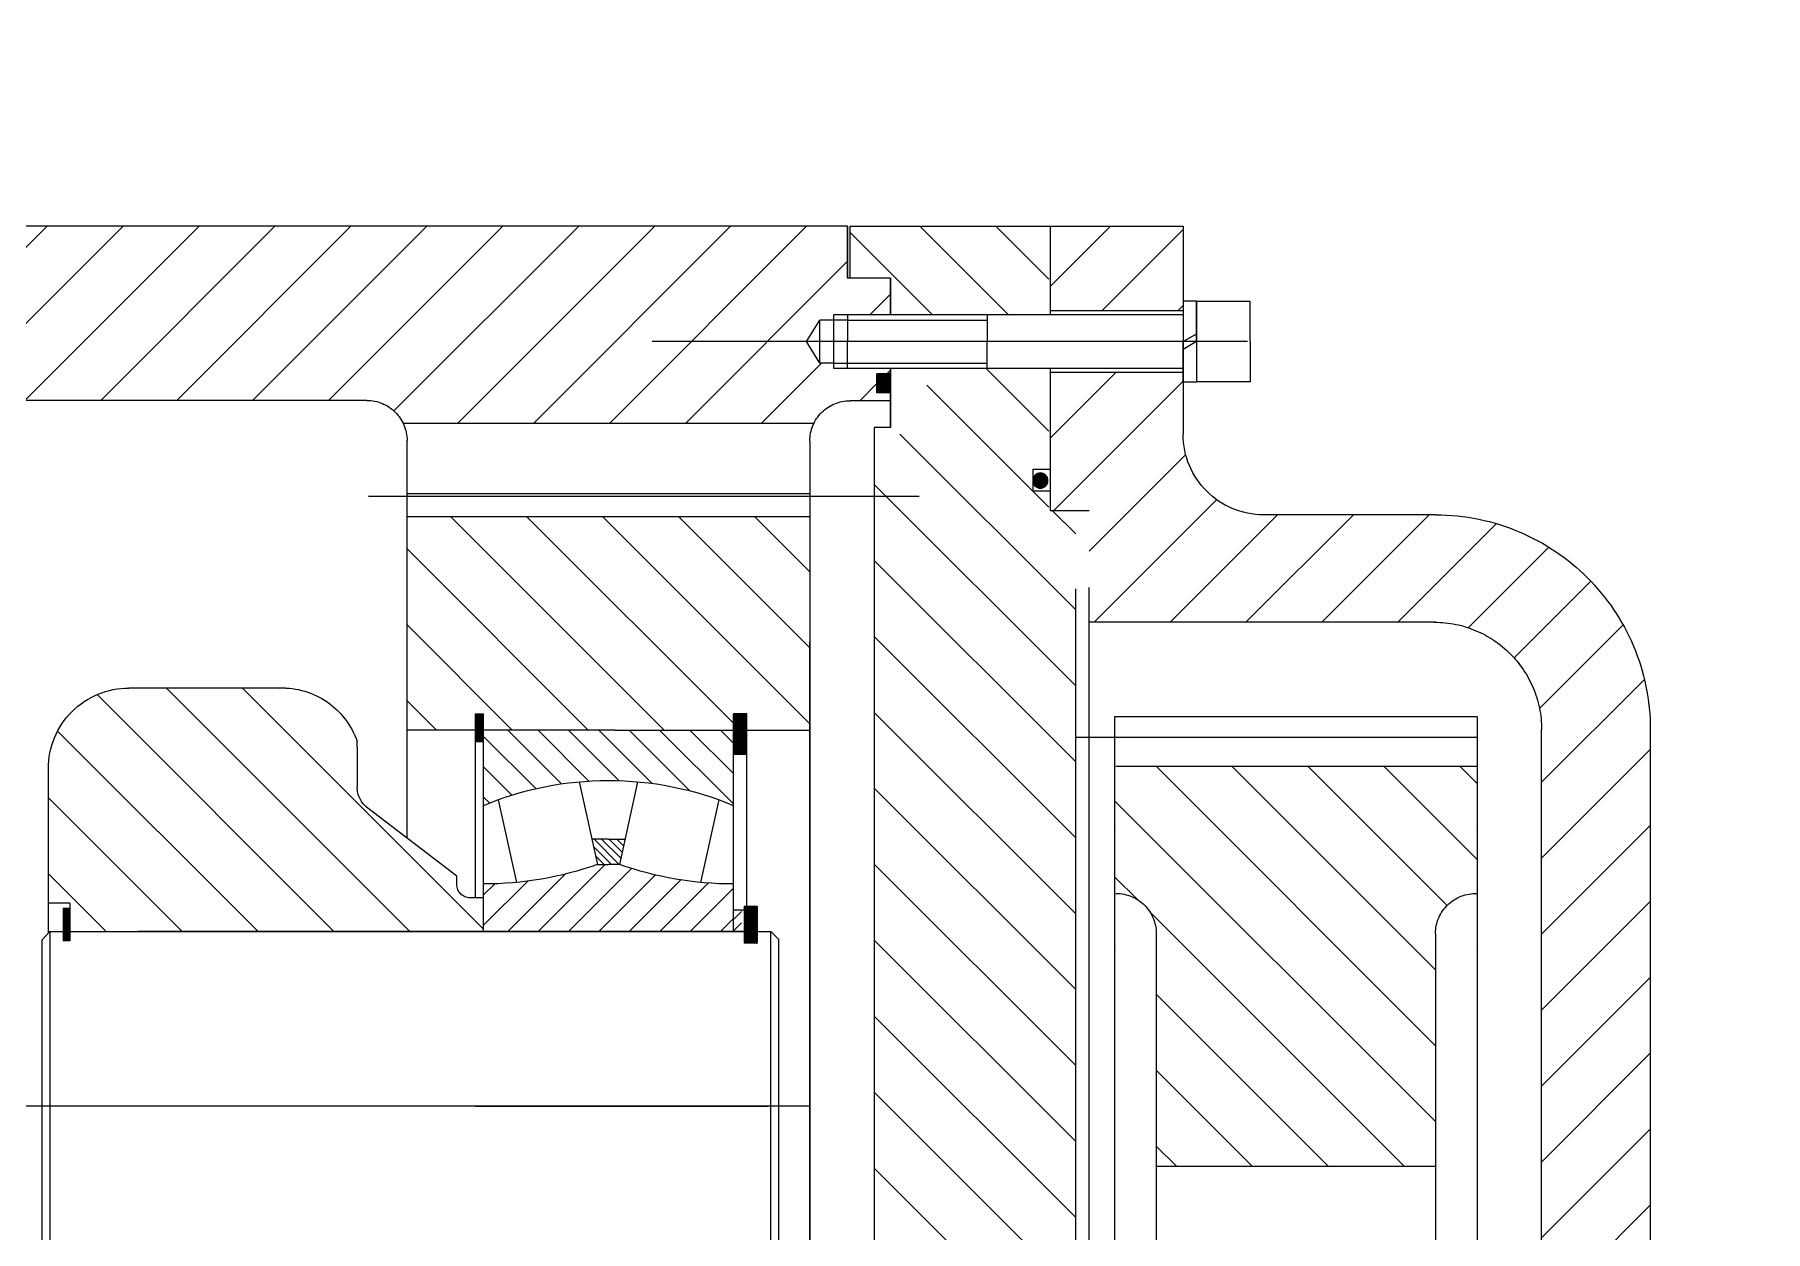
# Model space of a CAD drawing. Header units: millimetres. Extents: x 0 to 16800, y -463 to 11880.
# Drawn here: x 5577 to 6221, y 1782 to 2228 of the extents above; entities that cross this region are included whole.
import ezdxf

# ---------------------------------------------------------------- set-up
doc = ezdxf.new("R2010")
doc.units = ezdxf.units.MM
doc.header["$LTSCALE"] = 400
doc.linetypes.add('G', pattern=[2, 1.25, -0.25, 0.25, -0.25])
doc.linetypes.add('K', pattern=[2.5, 1.25, -0.25, 0.25, -0.25, 0.25, -0.25])
doc.layers.add('05', color=4, linetype='G')
doc.layers.add('07', color=6, linetype='K')
pattern_1 = [(135, (1145.510960577196, 55340.26645527886), (-14.14213562373095, -14.14213562373095), [])]
pattern_2 = [(44.99999999999999, (1145.510960577196, 55340.26645527886), (-14.14213562373095, 14.14213562373095), [])]
pattern_3 = [(44.99999999999999, (1145.510960577196, 55340.26645527886), (-0.07071067811865474, 0.07071067811865477), [])]
pattern_4 = [(224.9999999976978, (2899.810761431178, 63898.11169308257), (0.07071067811581348, -0.07071067812149602), [])]

# ---------------------------------------------------------------- blocks, each defined once
blk = doc.blocks.new('rer')
at = {"layer": '07', "linetype": 'K'}
h = blk.add_hatch(dxfattribs=at)
h.set_pattern_fill('_USER', color=6, scale=20, angle=44.99999999999999, style=0, pattern_type=0)
h.set_pattern_definition(pattern_2)
h.paths.add_polyline_path([(5464.289954094887, 59370.39058958238, -0.4142135623731035), (5484.289954094887, 59390.39058958238), (5507.427454094888, 59390.39058958238), (5507.427454094888, 59450.8359486354), (5488.808460395567, 59462.2155895781), (5486.789954094946, 59462.2155895781), (5486.789954094946, 59433.14058954822), (5486.789954094887, 59427.21558956603), (5485.189954094889, 59427.21558956603), (5485.189954094889, 59420.21558956603), (5478.789954094887, 59416.52054784322), (5472.389954094886, 59420.21558956604), (5472.38995409489, 59427.21558956604), (5470.789954094887, 59427.21558956603), (5470.789954094887, 59460.21558956603), (5470.789954094884, 59462.2155895781), (5448.789954094887, 59462.2155895781), (5436.181522711302, 59462.2155895781), (5413.79735329954, 59400.71558956604), (5413.79735329954, 59266.7155895781, -0.4142135623731047), (5403.79735329954, 59256.7155895781), (5398.79735329954, 59256.7155895781), (5398.79735329954, 59237.89911933594), (5464.289954094887, 59210.62756084433)])
h.paths.add_polyline_path([(5398.79735329954, 59237.89911933594), (5398.79735329954, 59207.2155895781), (5421.604793590568, 59207.2155895781), (5434.112192795221, 59207.2155895781), (5434.112192795221, 59223.19378317228)])
h.paths.add_polyline_path([(5875.306811475, 59390.2155895781), (5875.306811475, 59462.2155895781), (5756.789954094946, 59462.2155895781), (5756.789954094946, 59433.14058954822), (5756.789954094887, 59427.21558956603), (5755.189954094889, 59427.21558956603), (5755.189954094889, 59420.21558956603), (5748.789954094887, 59416.52054784322), (5742.389954094886, 59420.21558956604), (5742.389954094886, 59427.21558956603), (5740.789954094887, 59427.21558956603), (5740.789954094887, 59460.21558956603), (5740.789954094884, 59462.2155895781), (5736.281085311732, 59462.2155895781), (5720.152454094887, 59425.33967343569), (5720.152454094887, 59390.2155895781)])
h.paths.add_polyline_path([(6009.077454094886, 59390.2155895781), (6009.077454094886, 59462.2155895781), (5989.577454094944, 59462.2155895781), (5989.577454094944, 59433.64058954822), (5989.577454094886, 59426.54058956176), (5987.977454094887, 59426.54058956176), (5987.977454094887, 59419.54058956176), (5981.577454094886, 59415.84554783894), (5975.177454094888, 59419.54058956176), (5975.177454094888, 59426.54058956176), (5973.577454094886, 59426.54058956176), (5973.577454094886, 59449.54058956176), (5973.577454094868, 59462.2155895781), (5875.306811475, 59462.2155895781), (5875.306811475, 59390.2155895781)])
h.paths.add_polyline_path([(6610.594861460437, 59390.2155895781), (6645.784839621052, 59430.7155895781), (6475.289954094887, 59430.7155895781, -0.414213562373094), (6445.289954094887, 59460.7155895781), (6445.289954094887, 59462.2155895781), (6397.002454094947, 59462.2155895781), (6397.002454094947, 59433.64058954822), (6397.002454094889, 59426.54058956176), (6395.402454094887, 59426.54058956176), (6395.402454094887, 59419.54058956176), (6389.002454094889, 59415.84554783894), (6382.602454094887, 59419.54058956176), (6382.602454094887, 59426.54058956176), (6381.002454094889, 59426.54058956176), (6381.002454094889, 59449.54058956176), (6381.002454094871, 59462.2155895781), (6370.012106021737, 59462.2155895781), (6361.502454094889, 59452.03369120403), (6361.502454094889, 59390.2155895781)])
h.paths.add_polyline_path([(6727.789954094887, 59350.2155895781), (6727.789954094891, 59284.19931853493), (6767.789954094887, 59320.79115805231), (6767.789954094887, 59350.7155895781, 0.4142135623730999), (6687.789954094887, 59430.7155895781), (6645.784839621052, 59430.7155895781), (6610.59486146044, 59390.2155895781), (6687.789954094887, 59390.2155895781, -0.4142135623730916)])
h.paths.add_polyline_path([(6767.789954094887, 59286.7155895781), (6767.789954094887, 59320.79115805231), (6727.789954094891, 59284.19931853493), (6727.789954094891, 59221.7155895781), (6769.26495409489, 59221.7155895781), (6769.264954094886, 59207.2155895781), (6784.279257138141, 59207.2155895781), (6820.789954094847, 59231.41984056442), (6820.789954094847, 59256.7155895781), (6817.189954094652, 59256.7155895781), (6797.789954094887, 59256.7155895781, -0.4142135623730951)])
h.paths.add_polyline_path([(6784.279257138141, 59207.2155895781), (6820.789954094847, 59207.2155895781), (6820.789954094847, 59231.41984056442)])
h.paths.add_polyline_path([(5503.027606455033, 59440.09839509898), (5518.19860557086, 59440.09839509898), (5518.19860557086, 59459.79070279129), (5503.027606455033, 59459.79070279129)], flags=9)
h.paths.add_polyline_path([(5433.247918379695, 59318.98320440248), (5448.418917495523, 59318.98320440248), (5448.418917495523, 59338.67551209479), (5433.247918379695, 59338.67551209479)], flags=24)
h.paths.add_polyline_path([(6398.475323057502, 59453.8715724841), (6413.646322173327, 59453.8715724841), (6413.646322173327, 59473.5638801764), (6398.475323057502, 59473.5638801764)], flags=9)
h.paths.add_polyline_path([(6352.678219979911, 59440.86338371447), (6367.849219095739, 59440.86338371447), (6367.849219095739, 59460.55569140677), (6352.678219979911, 59460.55569140677)], flags=9)
h.paths.add_polyline_path([(6771.492669458587, 59194.34440260369), (6786.663668574414, 59194.34440260369), (6786.663668574414, 59214.036710296), (6771.492669458587, 59214.036710296)], flags=9)
h = blk.add_hatch(dxfattribs=at)
h.set_pattern_fill('_USER', color=6, scale=20, angle=135, style=0, pattern_type=0)
h.set_pattern_definition(pattern_1)
h.paths.add_polyline_path([(5845.527968196971, 59350.7155895781), (5758.789954094887, 59350.7155895781, -0.4142135623728647), (5743.789954094887, 59365.7155895781), (5700.289954094887, 59365.7155895781), (5700.289954094887, 59231.7155895781), (5743.789954094884, 59231.7155895781, -0.4142135623733092), (5758.789954094884, 59246.7155895781), (5845.527968196971, 59246.7155895781)])
h.paths.add_polyline_path([(6104.289954094887, 59425.7155895781), (6047.177454094892, 59425.7155895781), (6047.177454094892, 59386.2155895781), (6030.289954094887, 59386.2155895781), (6030.289954094887, 59380.7155895781, -0.4142135623730673), (6000.289954094887, 59350.7155895781), (5925.527968196971, 59350.7155895781), (5925.527968196971, 59246.7155895781), (6000.289954094887, 59246.7155895781, -0.4142135623730898), (6030.289954094887, 59216.7155895781), (6030.289954094887, 59211.2155895781), (6047.177454094888, 59211.2155895781), (6047.177454094888, 59207.7275895781), (6047.177454094892, 59171.7155895781), (6090.289954094887, 59171.7155895781), (6090.289954094887, 59266.7155895781), (6104.289954094887, 59266.7155895781)])
h.paths.add_polyline_path([(6445.051939992803, 59350.7155895781), (6370.289954094887, 59350.7155895781, -0.414213562373094), (6340.289954094887, 59380.7155895781), (6340.289954094887, 59386.2155895781), (6323.40245409489, 59386.2155895781), (6323.40245409489, 59422.72758957809), (6323.40245409489, 59425.7155895781), (6266.289954094887, 59425.7155895781), (6266.289954094887, 59266.7155895781), (6280.289954094887, 59266.7155895781), (6280.289954094887, 59171.7155895781), (6323.40245409489, 59171.7155895781), (6323.40245409489, 59211.2155895781), (6340.289954094887, 59211.2155895781), (6340.289954094887, 59216.7155895781, -0.4142135623730941), (6370.289954094887, 59246.7155895781), (6445.051939992803, 59246.7155895781)])
h.paths.add_polyline_path([(6674.058697778952, 59366.2155895781), (6626.781618445451, 59366.2155895781, -0.4240125356311736), (6611.789954094887, 59350.7155895781), (6525.051939992803, 59350.7155895781), (6525.051939992803, 59246.7155895781), (6611.789954094891, 59246.7155895781, -0.424012535631208), (6626.781618445455, 59231.2155895781), (6669.87132561852, 59231.2155895781), (6674.058697778952, 59235.04618083045)])
h.paths.add_polyline_path([(6557.148596437148, 59278.78977079178), (6557.148596437148, 59318.64140836442), (6593.148596437148, 59318.64140836442), (6593.148596437148, 59278.78977079178)], flags=24)
h.paths.add_polyline_path([(6549.61428876942, 59319.09792482063), (6564.785287885248, 59319.09792482063), (6564.785287885248, 59338.79023251294), (6549.61428876942, 59338.79023251294)], flags=24)
h = blk.add_hatch(dxfattribs=at)
h.set_pattern_fill('_USER', color=6, scale=20, angle=44.99999999999999, style=0, pattern_type=0)
h.set_pattern_definition(pattern_2)
h.paths.add_polyline_path([(6843.789954094851, 59207.2155895781), (6875.289954094887, 59207.2155895781), (6875.289954094887, 59256.7155895781), (6843.789954094851, 59256.7155895781)])
h = blk.add_hatch(dxfattribs=at)
h.set_pattern_fill('_USER', color=6, scale=20, angle=135, style=0, pattern_type=0)
h.set_pattern_definition(pattern_1)
h.paths.add_polyline_path([(6822.289954094713, 59206.7155895781), (6784.782139716111, 59206.7155895781), (6784.782139716111, 59200.7155895781), (6780.782139716119, 59200.7155895781, -0.04371584273154108), (6780.286286210283, 59200.7155895781), (6776.782139716111, 59200.7155895781), (6776.782139716111, 59206.7155895781), (6769.26495409489, 59206.7155895781), (6769.26495409489, 59216.7155895781), (6361.502454094889, 59216.7155895781), (6361.502454094889, 59174.7035895781), (6346.502454094889, 59174.7035895781), (6346.502454094889, 59141.7155895781), (6780.391180571087, 59141.7155895781), (6822.289954094713, 59164.6005313277)])
h.paths.add_polyline_path([(6875.289954094887, 59193.54891837413), (6842.289954094982, 59175.52445096798), (6842.289954094982, 59147.7155895781), (6855.914954094887, 59147.7155895781), (6855.914954094887, 59132.7155895781), (6875.289954094887, 59132.7155895781)])
h.paths.add_polyline_path([(6875.289954094887, 59193.54891837413), (6875.289954094887, 59206.7155895781), (6842.289954094978, 59206.7155895781), (6842.289954094982, 59175.52445096798)])
h.paths.add_polyline_path([(6024.077454094886, 59174.7035895781), (6009.077454094886, 59174.7035895781), (6009.077454094882, 59216.7155895781), (5720.152454094887, 59216.7155895781), (5720.152454094887, 59157.04058957381), (5700.398354503484, 59157.04058957381), (5700.398354503484, 59141.7155895781), (6024.077454094886, 59141.7155895781)])
h.paths.add_polyline_path([(6557.374866361328, 59117.19018220775), (6557.374866361328, 59163.82901978038), (6593.374866361328, 59163.82901978038), (6593.374866361328, 59117.19018220775)], flags=9)
h.paths.add_polyline_path([(6406.01189209425, 59130.8411895781), (6406.01189209425, 59161.5059895781), (6442.01189209425, 59161.5059895781), (6442.01189209425, 59130.8411895781)], flags=9)
h.paths.add_polyline_path([(6622.881082355771, 59185.62002751227), (6638.052081471598, 59185.62002751227), (6638.052081471598, 59205.31233520458), (6622.881082355771, 59205.31233520458)], flags=24)
h.paths.add_polyline_path([(6771.492669458587, 59194.34440260369), (6786.663668574414, 59194.34440260369), (6786.663668574414, 59214.036710296), (6771.492669458587, 59214.036710296)], flags=24)
h = blk.add_hatch(dxfattribs=at)
h.set_pattern_fill('_USER', color=6, scale=0.1, angle=44.99999999999999, style=0, pattern_type=0)
h.set_pattern_definition(pattern_3)
h.paths.add_polyline_path([(6777.693131286707, 59203.54583292764, 0.3888471913201447), (6780.286286210283, 59200.7155895781), (6780.782139716115, 59200.7155895781, 0.3888471913202292), (6783.375294639691, 59203.54583292764, 1)])
h = blk.add_hatch(dxfattribs=at)
h.set_pattern_fill('_USER', color=6, scale=20, angle=44.99999999999999, style=0, pattern_type=0)
h.set_pattern_definition(pattern_2)
h.paths.add_polyline_path([(5568.714954094887, 59104.36306199442), (5515.129695836085, 59132.7155895781), (5514.664954094887, 59132.7155895781), (5514.664954094887, 59131.7155895781), (5495.289954094887, 59131.7155895781), (5495.289954094887, 58909.16541161924), (5560.164954094887, 58892.29522676372), (5560.164954094887, 58952.7155895781, -0.289261294317525), (5568.714954094887, 58966.25802288973)])
h.paths.add_polyline_path([(5560.289954094887, 59147.7155895781), (5538.289954094887, 59147.7155895781), (5538.289954094887, 59120.46125167874), (5568.714954094887, 59104.36306199442), (5568.714954094887, 59119.23340225556, -0.2867567683141176), (5560.289954094887, 59132.7155895781)])
h.paths.add_polyline_path([(5538.289954094887, 59147.7155895781), (5526.046753894147, 59147.7155895781), (5526.046753894147, 59143.7155895781), (5519.046753894147, 59143.7155895781), (5519.046753894147, 59147.7155895781), (5514.664954094887, 59147.7155895781), (5514.664954094887, 59132.96148935473), (5538.289954094887, 59120.46125167874)])
h.paths.add_polyline_path([(5560.164954094887, 58892.29522676372), (5495.289954094887, 58909.16541161924), (5495.289954094887, 58781.7155895781), (5482.009954094889, 58781.7155895781), (5482.009954094889, 58731.7155895781), (5505.914954094887, 58731.7155895781), (5505.914954094887, 58712.7155895781), (5560.164954094887, 58712.7155895781)])
h.paths.add_polyline_path([(5456.009954094889, 58781.7155895781), (5423.939954094889, 58781.7155895781), (5423.939954094889, 58731.7155895781), (5456.009954094889, 58731.7155895781)])
h.paths.add_polyline_path([(6875.289954094887, 59115.56782087308), (6801.864954094888, 59086.60613669922), (6801.864954094888, 59004.35207804047), (6875.289954094887, 58996.33694902502)])
h.paths.add_polyline_path([(6832.289954094887, 59116.44724581734), (6824.289954094738, 59121.46482655389), (6824.289954094738, 59126.62937815629), (6822.289954094713, 59126.62937815629), (6822.289954094713, 59147.7155895781), (6820.289954094887, 59147.7155895781), (6820.289954094887, 59142.7155895781), (6813.289954094887, 59142.7155895781), (6813.289954094887, 59147.7155895781), (6810.289954094887, 59147.7155895781), (6810.289954094887, 59132.7155895781, -0.2867567683141442), (6801.864954094888, 59119.23340225556), (6801.864954094888, 59086.60613669922), (6832.289954094887, 59098.60694352237)])
h.paths.add_polyline_path([(6875.289954094887, 59131.7155895781), (6855.914954094887, 59131.7155895781), (6855.914954094887, 59147.7155895781), (6842.289954094978, 59147.7155895781), (6842.289954094982, 59126.62937815629), (6840.289954094953, 59126.62937815629), (6840.289954094953, 59121.46482655389), (6832.289954094887, 59116.44724581733), (6832.289954094887, 59098.60694352236), (6875.289954094887, 59115.56782087308)])
h.paths.add_polyline_path([(6875.289954094887, 58996.33694902502), (6801.864954094888, 59004.35207804047), (6801.864954094888, 58966.25802288973, -0.2892612943175812), (6810.414954094887, 58952.7155895781), (6810.414954094887, 58865.67827726896), (6875.289954094887, 58858.92363193551)])
h.paths.add_polyline_path([(6875.289954094887, 58858.92363193551), (6810.414954094887, 58865.67827726896), (6810.414954094887, 58739.13337582289), (6864.739954094888, 58727.73630569383), (6864.739954094888, 58731.7155895781), (6888.569954094886, 58731.7155895781), (6888.569954094886, 58781.7155895781), (6883.319954094573, 58781.7155895781), (6875.289954094887, 58781.7155895781)])
h.paths.add_polyline_path([(6864.739954094888, 58727.73630569382), (6810.414954094887, 58739.13337582289), (6810.414954094887, 58712.7155895781), (6864.739954094888, 58712.7155895781)])
h.paths.add_polyline_path([(6946.63995409489, 58781.7155895781), (6914.56995409489, 58781.7155895781), (6914.569954094886, 58731.7155895781), (6946.63995409489, 58731.7155895781)])
h.paths.add_polyline_path([(6834.836136846438, 59035.54620865249), (6850.007135962265, 59035.54620865249), (6850.007135962265, 59055.23851634481), (6834.836136846438, 59055.23851634481)], flags=24)
h = blk.add_hatch(dxfattribs=at)
h.set_pattern_fill('_USER', color=6, scale=0.1, angle=44.99999999999999, style=0, pattern_type=0)
h.set_pattern_definition(pattern_3)
h.paths.add_polyline_path([(6820.289954094887, 59147.7155895781), (6813.289954094887, 59147.7155895781), (6813.289954094887, 59142.7155895781), (6820.289954094887, 59142.7155895781)])
h = blk.add_hatch(dxfattribs=at)
h.set_pattern_fill('_USER', color=6, scale=20, angle=135, style=0, pattern_type=0)
h.set_pattern_definition(pattern_1)
h.paths.add_polyline_path([(6407.619954117252, 59045.2155895781), (6407.619954117252, 59089.21558957316), (6401.525099168617, 59089.21558957316), (6401.525099168621, 59092.21558957316), (6407.619954117252, 59092.21558957316), (6407.619954117255, 59117.7155895781), (6326.371303903239, 59117.7155895781), (6326.371303903239, 58967.7155895781), (6407.619954118714, 58967.7155895781), (6407.619954118234, 58993.21558958839), (6401.525099166754, 58993.21558958862), (6401.525099166864, 58996.21558958293), (6407.619954118176, 58996.21558958293)])
h.paths.add_polyline_path([(6687.619954072436, 59041.54345220356), (6687.619954071584, 58996.21558957783), (6693.71480901939, 58996.21558957759), (6693.714809019273, 58993.21558957759), (6687.619954071526, 58993.21558957783), (6687.619954071042, 58967.7155895781), (6767.061207199762, 58967.7155895781), (6767.061207199762, 59072.87818129379)])
h.paths.add_polyline_path([(6693.714809021139, 59089.21558957316), (6687.619954072505, 59089.21558957316), (6687.619954072505, 59045.2155895781), (6687.619954072436, 59041.54345220356), (6767.061207199762, 59072.87818129379), (6767.061207199762, 59117.7155895781), (6736.450908597943, 59117.7155895781), (6689.764369617444, 59092.21558957316), (6693.714809021139, 59092.21558957316)])
h.paths.add_polyline_path([(6687.619954072505, 59117.7155895781), (6687.619954072505, 59092.21558957316), (6689.764369617444, 59092.21558957316), (6736.450908597946, 59117.7155895781)], flags=17)
h.paths.add_polyline_path([(6350.635794861251, 59055.69010753086), (6350.635794861251, 59124.7035895781), (6386.640519270701, 59124.7035895781), (6386.640519270701, 59055.69010753086)], flags=9)
h.paths.add_polyline_path([(6737.541909239246, 59001.50577864086), (6752.712908355074, 59001.50577864086), (6752.712908355074, 59021.19808633317), (6737.541909239246, 59021.19808633317)], flags=24)
h.paths.add_polyline_path([(6680.518516682952, 59081.94347957957), (6695.68951579878, 59081.94347957957), (6695.68951579878, 59101.63578727187), (6680.518516682952, 59101.63578727187)], flags=9)
h = blk.add_hatch(dxfattribs=at)
h.set_pattern_fill('_USER', color=6, scale=0.1, angle=135, style=0, pattern_type=0)
h.set_pattern_definition([(44.99999999999999, (11949.72894761256, 55341.26645527886), (0.07071067811865475, -0.07071067811865477), [])])
h.paths.add_polyline_path([(6621.950317551926, 59098.21558957316), (6621.950317551926, 59093.21558957316), (6612.619954094882, 59093.21558957316), (6612.619954094882, 59098.21558957316)])
h.paths.add_polyline_path([(6612.619954094878, 59093.21558957316), (6608.208047104285, 59093.21558957316), (6608.208047104285, 59098.21558957316), (6612.619954094878, 59098.21558957316)])
h = blk.add_hatch(dxfattribs=at)
h.set_pattern_fill('_USER', color=6, scale=0.1, angle=44.99999999999999, style=0, pattern_type=0)
h.set_pattern_definition([(44.99999999999999, (1145.510960577196, 55337.26645527886), (-0.07071067811865474, 0.07071067811865477), [])])
h.paths.add_polyline_path([(6687.619954072508, 59094.21558957316), (6678.57976958063, 59094.21558957316), (6678.579769580645, 59089.21558957316), (6687.619954072505, 59089.21558957316)])
h.paths.add_polyline_path([(6693.714809021158, 59094.21558957316), (6687.619954072505, 59094.21558957316), (6687.619954072505, 59089.21558957316), (6689.764369617444, 59089.21558957316), (6693.714809021165, 59091.37330370263)], flags=16)
h.paths.add_polyline_path([(6680.518516682952, 59078.94347957957), (6695.68951579878, 59078.94347957957), (6695.68951579878, 59098.63578727187), (6680.518516682952, 59098.63578727187)], flags=9)
h = blk.add_hatch(dxfattribs=at)
h.set_pattern_fill('_USER', color=6, scale=0.1, angle=44.99999999999999, style=0, pattern_type=0)
h.set_pattern_definition([(135.0000000001876, (11949.72894762488, 55337.26645529654), (0.07071067811842324, 0.07071067811888626), [])])
h.paths.add_polyline_path([(6687.619954072523, 59094.21558957362), (6693.714809021154, 59094.21558957364), (6693.714809021172, 59089.21558957364), (6687.619954072537, 59089.21558957362)])
h.paths.add_polyline_path([(6678.57976958063, 59094.21558957359), (6687.619954072523, 59094.21558957362), (6687.619954072537, 59089.21558957362), (6678.579769580645, 59089.21558957359)])
at = {"layer": '07', "linetype": 'K', "ltscale": 0.8}
h = blk.add_hatch(dxfattribs=at)
h.set_pattern_fill('U', color=6, scale=8, angle=134.9999999882484, style=0, pattern_type=0)
h.set_pattern_definition([(134.9999999882484, (6547.619954094878, 59089.21558957316), (-5.656854250652621, -5.656854248332139), [])])
edge = h.paths.add_edge_path()
edge.add_arc((6547.619954094878, 59042.71558957813), 121.2499999811928, 157.4490302580633, 180.0000000000001, ccw=False)
edge.add_line((6435.64088240779, 59089.21558957316), (6407.619954117252, 59089.21558957316))
edge.add_line((6407.619954117252, 59089.21558957316), (6407.619954117252, 59042.71558957813))
edge.add_line((6407.619954117252, 59042.71558957813), (6407.619954118129, 58996.21558958293))
edge.add_line((6407.619954118129, 58996.21558958293), (6435.64088240779, 58996.21558958311))
edge.add_arc((6547.619954094878, 59042.71558957813), 121.2499999811928, 180, 202.5509697419367, ccw=False)
edge = h.paths.add_edge_path()
edge.add_line((6659.599025781967, 58996.21558958311), (6687.619954071628, 58996.21558958293))
edge.add_line((6687.619954071628, 58996.21558958293), (6687.619954072505, 59042.71558957813))
edge.add_line((6687.619954072505, 59042.71558957813), (6687.619954072505, 59089.21558957316))
edge.add_line((6687.619954072505, 59089.21558957316), (6659.599025781967, 59089.21558957316))
edge.add_arc((6547.619954094878, 59042.71558957813), 121.249999981193, 359.99999999999994, 382.5509697419367, ccw=False)
edge.add_arc((6547.619954094878, 59042.71558957813), 121.2499999811929, 337.44903025806326, 360, ccw=False)
h = blk.add_hatch(dxfattribs=at)
h.set_pattern_fill('U', color=6, scale=8, angle=224.9999999647452, style=0, pattern_type=0)
h.set_pattern_definition([(224.9999999647452, (6547.619954094878, 59089.21558957316), (5.656854246011647, -5.656854252973114), [])])
edge = h.paths.add_edge_path()
edge.add_line((6464.932454095249, 58996.21558958311), (6482.619954109008, 58996.21558958303))
edge.add_line((6482.619954109008, 58996.21558958303), (6482.610654109265, 59089.21558957316))
edge.add_line((6482.610654109265, 59089.21558957316), (6464.932454095249, 59089.21558957316))
edge.add_arc((6337.619954115891, 59089.21558957316), 127.3124999793561, 340.5215562889446, 360, ccw=False)
edge.add_line((6457.645979303305, 59046.76295798565), (6457.645979303305, 59042.71558957813))
edge.add_line((6457.645979303305, 59042.71558957813), (6457.645979303305, 59038.66822117061))
edge.add_arc((6337.619954115891, 58996.21558958311), 127.3124999793562, 360, 379.47844371105543, ccw=False)
edge = h.paths.add_edge_path()
edge.add_line((6612.619954080748, 58996.21558958303), (6630.307454094507, 58996.21558958311))
edge.add_arc((6757.619954073865, 58996.21558958311), 127.3124999793563, 160.5215562889447, 180, ccw=False)
edge.add_line((6637.593928886452, 59038.66822117062), (6637.593928886452, 59042.71558957814))
edge.add_line((6637.593928886452, 59042.71558957813), (6637.593928886452, 59046.76295798565))
edge.add_arc((6757.619954073865, 59089.21558957316), 127.3124999793559, 180, 199.4784437110554, ccw=False)
edge.add_line((6630.307454094507, 59089.21558957316), (6612.629254080492, 59089.21558957316))
edge.add_line((6612.629254080492, 59089.21558957316), (6612.619954080748, 58996.21558958302))
at = {"layer": '07', "linetype": 'K'}
h = blk.add_hatch(dxfattribs=at)
h.set_pattern_fill('_USER', color=6, scale=3, angle=135, style=0, pattern_type=0)
h.set_pattern_definition([(44.99999999999999, (11949.72894761256, 55340.26645527886), (2.121320343559642, -2.121320343559643), [])])
h.paths.add_polyline_path([(6620.577727985286, 59092.21558957316), (6620.577727985286, 59089.21558957316), (6612.619954094882, 59089.21558957316), (6612.619954094882, 59092.21558957316)])
h = blk.add_hatch(dxfattribs=at)
h.set_pattern_fill('_USER', color=6, scale=3, angle=44.99999999999999, style=0, pattern_type=0)
h.set_pattern_definition([(44.99999999999999, (1145.510960577196, 55340.26645527886), (-2.121320343559642, 2.121320343559643), [])])
h.paths.add_polyline_path([(6678.579769580645, 59092.21558957359), (6687.619954072537, 59092.21558957362), (6687.619954072548, 59089.21558957362), (6678.579769580656, 59089.21558957359)])
at = {"layer": '07', "linetype": 'K', "ltscale": 0.8}
h = blk.add_hatch(dxfattribs=at)
h.set_pattern_fill('U', color=6, scale=2, angle=134.9999999882484, style=0, pattern_type=0)
h.set_pattern_definition([(134.9999999882484, (6547.619954094878, 59089.21558957316), (-1.414213562663155, -1.414213562083035), [])])
h.paths.add_polyline_path([(6448.270979303094, 59036.59232831344), (6457.645979303305, 59038.66822117062), (6457.645979303305, 59042.71558957813), (6457.645979303305, 59046.76295798565), (6448.270979303094, 59048.83885084283), (6448.270979303094, 59042.71558957813)])
h.paths.add_polyline_path([(6646.968928886663, 59042.71558957813), (6646.968928886663, 59048.83885084283), (6637.593928886452, 59046.76295798565), (6637.593928886452, 59042.71558957813), (6637.593928886452, 59038.66822117062), (6646.968928886663, 59036.59232831344)])
at = {"layer": '07', "linetype": 'K'}
h = blk.add_hatch(dxfattribs=at)
h.set_pattern_fill('_USER', color=6, scale=20, angle=135, style=0, pattern_type=0)
h.set_pattern_definition(pattern_1)
h.paths.add_polyline_path([(5757.959954094889, 58994.76855946898), (5750.344596611312, 58996.21558958037), (5745.459954094889, 58996.21558958018), (5745.459954094889, 58991.21558958321, -0.4142135623737038), (5740.459954094878, 58986.21558958321), (5739.567708919059, 58986.21558958321), (5738.380374561571, 58986.21558958321), (5737.342117155678, 58986.21558958321), (5712.073488202544, 58953.07784381381, -0.2339646167216591), (5704.121580376062, 58949.14143696631), (5689.171313178065, 58949.14143696631), (5687.289954094887, 58949.14143696631, 0.3325702657033952), (5667.289954094887, 58920.14143696633), (5667.289954094887, 58864.14143696133, 0.1229571111519512), (5670.811108747572, 58850.03928290343), (5750.146283153599, 58842.14143696133), (5757.959954094871, 58842.14143696133)])
h.paths.add_polyline_path([(5670.811108747572, 58850.03928290343, 0.2771414954476824), (5697.289954094887, 58834.14143696133), (5747.355038925036, 58834.14143696133), (5747.355038925036, 58842.41930635621)])
h.paths.add_polyline_path([(6007.239954094888, 58914.7155895781), (5984.509763465774, 58914.7155895781, -0.2337904162051324), (5968.613963285456, 58922.57789883284), (5945.540337605826, 58949.14143696631, -0.2339646167216165), (5929.636521952862, 58957.0142506613), (5925.05901630311, 58963.01727594457), (5887.959954094889, 58970.06664430784), (5887.959954094889, 58857.97827339209), (5887.959954094889, 58842.14143696133), (5898.803305184852, 58842.14143696133), (5898.803305184852, 58834.14143696133), (5907.029954094885, 58834.14143696133, -0.414213562373105), (5947.029954094885, 58794.14143696133), (5947.029954094889, 58677.7155895781), (6002.413550840278, 58677.7155895781), (6007.239954094888, 58682.5419928327)])
h.paths.add_polyline_path([(6482.619954094882, 58996.21558958303), (6470.119954094878, 58996.21558958301), (6470.119954094878, 58991.21558958321, -0.4142135623730112), (6465.119954094878, 58986.21558958321), (6463.21037456157, 58986.21558958321), (6440.943386236913, 58957.01425066129, -0.233964616721616), (6425.039570583949, 58949.14143696631), (6401.831972079292, 58922.597548369, -0.2341162140597938), (6385.921187144077, 58914.7155895781), (6363.339954094887, 58914.7155895781), (6363.33995409489, 58682.88918632349), (6368.51355084028, 58677.7155895781), (6423.549954094889, 58677.7155895781), (6423.549954094886, 58794.14143696133, -0.4142135623730998), (6463.549954094886, 58834.14143696133), (6471.776603004915, 58834.14143696133), (6471.776603004915, 58842.14143696133), (6482.619954094882, 58842.14143696133)])
h.paths.add_polyline_path([(6703.289954094887, 58922.39830595744, 0.3113914953812779), (6683.289954094887, 58949.14143696133), (6681.40859501171, 58949.14143696133), (6666.458327813712, 58949.14143696133, -0.2339646167216349), (6658.50641998723, 58953.07784380883), (6633.237791030306, 58986.21558958321), (6632.199533628196, 58986.21558958321), (6631.012199270708, 58986.21558958321), (6630.119954094889, 58986.21558958321, -0.4142135623737038), (6625.119954094878, 58991.21558958321), (6625.119954094882, 58996.21558958301), (6612.619954094886, 58996.21558958303), (6612.619954094893, 58886.27226684474), (6703.289954094887, 58876.83190164423)])
h.paths.add_polyline_path([(6703.289954094887, 58876.83190164423), (6612.619954094893, 58886.27226684474), (6612.619954094893, 58842.14143696133), (6623.224869264732, 58842.14143696133), (6623.224869264735, 58834.14143696133), (6673.289954094887, 58834.14143696133, 0.4142135623730906), (6703.289954094887, 58864.14143696133)])
h.paths.add_polyline_path([(5747.73536578434, 58832.58172020513), (5762.906364900167, 58832.58172020513), (5762.906364900167, 58852.27402789744), (5747.73536578434, 58852.27402789744)], flags=9)
h.paths.add_polyline_path([(6394.570575728349, 58815.79387888382), (6409.741574844176, 58815.79387888382), (6409.741574844176, 58835.48618657613), (6394.570575728349, 58835.48618657613)], flags=24)
at = {"layer": '07', "linetype": 'K', "ltscale": 0.8}
h = blk.add_hatch(dxfattribs=at)
h.set_pattern_fill('_USER', color=6, scale=0.1, angle=44.99999999999999, style=0, pattern_type=0)
h.set_pattern_definition(pattern_4)
h.paths.add_polyline_path([(6683.420163313172, 58996.21558957765), (6683.420163313049, 58993.21558957765), (6693.71480901927, 58993.21558957724), (6693.714809019393, 58996.21558957724)])
h = blk.add_hatch(dxfattribs=at)
h.set_pattern_fill('_USER', color=6, scale=0.1, angle=44.99999999999999, style=0, pattern_type=0)
h.set_pattern_definition(pattern_4)
h.paths.add_polyline_path([(6683.420163313172, 58996.21558957765), (6683.420163313049, 58993.21558957765), (6693.71480901927, 58993.21558957724), (6693.714809019393, 58996.21558957724)])
h = blk.add_hatch(dxfattribs=at)
h.set_pattern_fill('_USER', color=6, scale=0.1, angle=44.99999999999999, style=0, pattern_type=0)
h.set_pattern_definition([(135, (2899.691543275903, 53937.74533360846), (0.07071067811865477, 0.07071067811865474), [])])
h.paths.add_polyline_path([(6621.224869264728, 58842.14143696133), (6621.224869264732, 58839.64143696133), (6609.088512187258, 58839.64143696133), (6609.088512187262, 58842.14143696133)])
at = {"layer": '07', "color": 6, "linetype": 'K', "ltscale": 0.8}
for p, q in [((6688.189954094889, 59430.7155895781), (6475.289954094887, 59430.7155895781)), ((6361.502454094889, 59390.2155895781), (6687.789954094887, 59390.2155895781)), ((6692.60369777895, 59366.2155895781), (6344.309191981354, 59366.2155895781)), ((6605.289954094887, 59365.7155895781), (6605.289954094887, 59365.7155895781)), ((6626.789954094887, 59365.7155895781), (6626.789954094887, 59365.7155895781)), ((6650.082669574784, 59365.7155895781), (6650.082669574784, 59365.7155895781)), ((6674.058697778952, 59366.2155895781), (6674.058697778952, 59231.7155895781)), ((6684.822954094887, 59366.2155895781), (6684.822954094887, 59216.7155895781)), ((6692.60369777895, 59366.2155895781), (6692.60369777895, 59231.2155895781)), ((6611.789954094887, 59350.7155895781), (6370.289954094887, 59350.7155895781)), ((6525.051939992803, 59350.7155895781), (6525.051939992803, 59246.7155895781)), ((6727.789954094887, 59350.7155895781), (6727.789954094891, 59221.7155895781)), ((6767.789954094887, 59350.7155895781), (6767.789954094887, 59286.7155895781)), ((6832.28995409484, 59280.70763587749), (6832.289954094906, 59104.66597254279)), ((6875.289954094887, 59256.7155895781), (6797.789954094887, 59256.7155895781)), ((6875.289954094887, 59132.7155895781), (6875.289954094887, 59256.7155895781)), ((6832.289954094887, 59251.64492057668), (6832.289954094887, 59131.7155895781)), ((6611.789954094891, 59246.7155895781), (6370.289954094887, 59246.7155895781)), ((6692.60369777895, 59231.2155895781), (6344.309191981354, 59231.2155895781)), ((6605.289954094891, 59231.71558957811), (6605.289954094891, 59231.7155895781)), ((6626.789954094891, 59231.71558957811), (6626.789954094891, 59231.7155895781)), ((6650.082669574784, 59231.7155895781), (6650.082669574784, 59231.7155895781)), ((6340.289954094887, 59216.7155895781), (6747.789954094887, 59216.7155895781)), ((6340.289954094887, 59216.7155895781), (6769.26495409489, 59216.7155895781)), ((6340.709555179388, 59221.7155895781), (6769.26495409489, 59221.7155895781)), ((6769.26495409489, 59221.7155895781), (6769.26495409489, 59207.2155895781)), ((6822.289954094713, 59207.2155895781), (6769.26495409489, 59207.2155895781)), ((6776.782139716111, 59200.7155895781), (6776.782139716111, 59207.2155895781)), ((6784.782139716111, 59200.7155895781), (6784.782139716111, 59207.2155895781)), ((6875.289954094887, 59207.2155895781), (6842.289954094978, 59207.2155895781)), ((6784.782139716111, 59200.7155895781), (6776.782139716111, 59200.7155895781)), ((6832.289954094887, 59164.8027063429), (6832.289954094887, 59058.98617804887)), ((6774.569954094886, 59158.45044583015), (6774.569954094886, 58953.40110968261)), ((6822.289954094713, 59147.7155895781), (6800.289954094887, 59147.7155895781)), ((6800.289954094887, 59147.7155895781), (6822.289954094713, 59147.7155895781)), ((6800.289954094887, 59147.7155895781), (6800.289954094887, 59141.7155895781)), ((6810.289954094887, 59147.7155895781), (6810.289954094887, 59132.7155895781)), ((6810.289954094887, 59147.7155895781), (6810.289954094887, 59132.7155895781)), ((6813.289954094887, 59147.7155895781), (6813.289954094887, 59142.7155895781)), ((6813.289954094887, 59147.7155895781), (6813.289954094887, 59143.7155895781)), ((6820.289954094887, 59147.7155895781), (6820.289954094887, 59142.7155895781)), ((6820.289954094887, 59147.7155895781), (6820.289954094887, 59143.7155895781)), ((6842.289954094978, 59147.7155895781), (6855.914954094887, 59147.7155895781)), ((6855.914954094887, 59147.7155895781), (6842.289954094978, 59147.7155895781)), ((6855.914954094887, 59147.7155895781), (6855.914954094887, 59131.7155895781)), ((6855.914954094887, 59147.7155895781), (6855.914954094887, 59131.7155895781)), ((6800.289954094887, 59141.7155895781), (6256.671778052378, 59141.7155895781)), ((6813.289954094887, 59142.7155895781), (6820.289954094887, 59142.7155895781)), ((6855.914954094887, 59132.7155895781), (6875.289954094887, 59132.7155895781)), ((6855.914954094887, 59131.7155895781), (6875.289954094887, 59131.7155895781)), ((6875.289954094887, 59131.7155895781), (6855.914954094887, 59131.7155895781)), ((6875.289954094887, 59131.7155895781), (6875.289954094887, 58781.7155895781)), ((6875.289954094887, 59131.7155895781), (6875.289954094887, 58781.7155895781)), ((6320.431454094889, 59117.7155895781), (6795.289954094887, 59117.7155895781)), ((6795.289954094887, 59117.7155895781), (6320.431454094889, 59117.7155895781)), ((6687.619954072505, 59045.2155895781), (6687.619954072505, 59117.7155895781)), ((6767.061207199762, 59117.7155895781), (6767.061207199762, 58967.7155895781)), ((6775.664954094887, 59117.7155895781), (6775.664954094887, 58967.7155895781)), ((6801.864954094888, 59119.23340225556), (6801.864954094888, 58966.25802288973)), ((6547.619954094878, 58993.21558958307), (6547.619954094878, 59102.21558957313)), ((6612.619954094893, 58834.64143696133), (6612.619954094878, 59103.21558957316)), ((6693.714809021154, 59094.21558957364), (6693.714809021172, 59089.21558957364)), ((6693.714809021154, 59094.21558957364), (6693.714809021172, 59089.21558957364)), ((6612.619954094878, 59093.14143696133), (6612.619954094878, 58867.54569313688)), ((6612.619954094878, 59089.21558957316), (6687.619954072505, 59089.21558957316)), ((6612.619954094878, 59089.21558957316), (6693.714809021139, 59089.21558957316)), ((6612.619954080748, 58996.21558958309), (6612.629254080492, 59089.21558957316)), ((6661.680245415819, 59083.84723723808), (6630.891977533402, 59077.02983506416)), ((6668.382196768869, 59053.58036015957), (6637.593928886452, 59046.76295798565)), ((6646.968928886663, 59042.71558957813), (6646.968928886663, 59048.83885084283)), ((6637.593928886452, 59046.76295798565), (6637.593928886452, 59042.71558957813)), ((6637.593928886452, 59038.66822117062), (6637.593928886452, 59042.71558957813)), ((6646.968928886663, 59042.71558957813), (6646.968928886663, 59036.59232831344)), ((6687.619954072505, 59045.2155895781), (6687.619954071046, 58967.7155895781)), ((6668.382196768869, 59031.8508189967), (6637.593928886452, 59038.66822117062)), ((6661.680245415819, 59001.58394191819), (6630.891977533402, 59008.40134409211)), ((6612.619954094878, 58996.21558958303), (6687.619954071628, 58996.21558958293)), ((6612.619954094878, 58996.21558958065), (6693.714809019386, 58996.21558957759)), ((6612.619954094878, 58996.21558958065), (6693.714809019386, 58996.21558957759)), ((6612.619954094878, 58996.21558958303), (6687.619954071628, 58996.21558958293)), ((6625.119954094878, 58996.21558958603), (6625.119954094878, 58991.21558958321)), ((6625.119954094878, 58993.21558958018), (6693.714809019273, 58993.21558957759)), ((6625.119954094878, 58993.21558958018), (6693.714809019273, 58993.21558957759)), ((6683.420163313049, 58993.21558957765), (6683.420163313172, 58996.21558957765)), ((6683.420163313049, 58993.21558957765), (6683.420163313172, 58996.21558957765)), ((6693.714809019273, 58993.21558957759), (6693.714809019386, 58996.21558957759)), ((6693.71480901927, 58993.21558957724), (6693.714809019393, 58996.21558957724)), ((6693.71480901927, 58993.21558957724), (6693.714809019393, 58996.21558957724)), ((6693.714809019273, 58993.21558957759), (6693.714809019386, 58996.21558957759)), ((6630.119954094886, 58986.21558958321), (6631.012199270708, 58986.21558958321)), ((6631.012199270708, 58986.21558958321), (6632.199533628196, 58986.21558958321)), ((6632.199533628196, 58986.21558958321), (6633.067791030297, 58986.21558958321)), ((6633.237791030306, 58986.21558958321), (6658.50641998723, 58953.07784380883)), ((6647.344653911538, 58967.7155895781), (6795.414954094887, 58967.7155895781)), ((6810.414954094887, 58952.7155895781), (6810.414954094887, 58712.7155895781)), ((6681.40859501171, 58949.14143696133), (6666.458327813712, 58949.14143696133)), ((6681.40859501171, 58949.14143696133), (6683.289954094887, 58949.14143696133)), ((6703.289954094887, 58922.39830595744), (6703.289954094887, 58864.14143696133)), ((6609.088512187262, 58842.14143696133), (6609.088512187258, 58839.64143696133)), ((6623.224869264732, 58842.14143696133), (6609.088512187262, 58842.14143696133)), ((6621.224869264732, 58842.14143696133), (6621.224869264732, 58839.64143696133)), ((6623.224869264732, 58842.14143696133), (6623.224869264732, 58834.14143696133)), ((6621.224869264732, 58839.64143696133), (6609.088512187258, 58839.64143696133)), ((6612.080214774875, 58834.14143696133), (6673.289954094887, 58834.14143696133))]:
    blk.add_line(p, q, dxfattribs=at)
at = {"layer": '07', "color": 6, "linetype": 'K'}
for p, q in [((6832.289954094847, 59281.71558957819), (6817.289954091675, 59281.71558957819)), ((6817.289954091675, 59281.71558957819), (6817.289954091675, 59261.71558957802)), ((6832.289954094847, 59281.71558957819), (6847.289954098023, 59281.71558957819)), ((6847.289954098023, 59281.71558957819), (6847.289954098023, 59261.71558957802)), ((6832.289954094847, 59277.28058142467), (6832.289954094847, 59128.16671125984)), ((6832.289954094847, 59261.71558957802), (6817.189954094652, 59261.71558957802)), ((6817.189954094652, 59261.71558957802), (6817.189954094652, 59256.7155895781)), ((6832.289954094847, 59261.71558957802), (6829.403202749051, 59256.7155895781)), ((6832.289954094847, 59263.81226859424), (6832.289954094847, 59254.61991056187)), ((6832.289954094847, 59256.7155895781), (6835.176705440642, 59261.71558957802)), ((6832.289954094847, 59261.71558957802), (6847.389954095042, 59261.71558957802)), ((6847.289954098023, 59261.71558957802), (6832.289954094847, 59261.71558957802)), ((6847.389954095042, 59261.71558957802), (6847.389954095042, 59256.7155895781)), ((6817.189954094652, 59256.7155895781), (6832.289954094847, 59256.7155895781)), ((6820.789954094847, 59256.7155895781), (6820.789954094847, 59207.2155895781)), ((6822.289954094713, 59256.7155895781), (6822.289954094713, 59126.62937815629)), ((6847.389954095042, 59256.7155895781), (6832.289954094847, 59256.7155895781)), ((6842.289954094978, 59256.7155895781), (6842.289954094982, 59126.62937815629)), ((6843.789954094847, 59256.7155895781), (6843.789954094847, 59207.2155895781)), ((6822.289954094713, 59183.71558961058), (6832.289954094847, 59183.71558961058)), ((6824.289954094738, 59126.62937815629), (6824.289954094738, 59183.71558961058)), ((6842.289954094978, 59183.71558961058), (6832.289954094847, 59183.71558961058)), ((6840.289954094953, 59131.71558960951), (6840.289954094953, 59183.71558961058)), ((6822.289954094713, 59131.7155896095), (6832.289954094847, 59131.71558960951)), ((6822.289954094713, 59126.62937815629), (6842.289954094982, 59126.62937815629)), ((6824.289954094738, 59126.62937815629), (6824.289954094738, 59121.46482655389)), ((6842.289954094978, 59131.71558960951), (6832.289954094847, 59131.71558960951)), ((6840.289954094953, 59131.71558960951), (6840.289954094953, 59121.46482655389)), ((6824.289954094738, 59121.46482655389), (6832.289954094902, 59116.44724581734)), ((6824.289954094742, 59121.46482655389), (6840.289954094953, 59121.46482655389)), ((6832.289954094898, 59116.44724581734), (6840.289954094953, 59121.46482655389)), ((6547.619954094889, 59117.7155895781), (6547.619954094889, 58790.94448475829)), ((6482.619954094878, 59103.21558957316), (6612.619954094878, 59103.21558957316)), ((6485.619954094878, 59106.21558957316), (6609.619954094878, 59106.21558957316)), ((6612.619954094878, 59103.21558957316), (6609.619954094878, 59106.21558957316)), ((6608.208047104285, 59098.21558957316), (6608.208047104285, 59093.21558957316)), ((6608.208047104285, 59094.21558957316), (6693.714809021154, 59094.21558957316)), ((6621.950317551926, 59098.21558957316), (6621.950317551926, 59093.21558957316)), ((6678.579769580638, 59094.21558957316), (6678.579769580656, 59089.21558957359)), ((6678.579769580638, 59094.21558957316), (6678.579769580656, 59089.21558957359)), ((6612.619954094878, 59093.21558957316), (6608.208047104285, 59093.21558957316)), ((6620.57772798529, 59093.21558957316), (6620.577727985286, 59089.21558957316)), ((6612.619954094896, 58834.64143696133), (6482.619954094882, 58834.64143696133)), ((6609.381518174772, 58831.64143696133), (6485.381518174754, 58831.64143696133)), ((6612.619954094896, 58834.64143696133), (6609.381518174772, 58831.64143696133))]:
    blk.add_line(p, q, dxfattribs=at)
at = {"layer": '07', "color": 6, "linetype": 'K', "ltscale": 0.8}
blk.add_circle((6780.534212963198, 59203.54583292764), 2.841081676490916, dxfattribs=at)
for centre, radius, start, end in [((6687.789954094887, 59350.7155895781), 80, 0, 90), ((6687.789954094887, 59350.2155895781), 40, 0, 90), ((6611.789954094887, 59365.7155895781), 15, 270, 1.910213171683439), ((6797.789954094887, 59286.7155895781), 30, 180, 270), ((6611.78995409489, 59231.7155895781), 15, 0, 90), ((6795.289954094887, 59132.7155895781), 15, 270, 0), ((6757.619954073864, 59089.21558957316), 127.3124999793559, 180, 199.4784437109946), ((6547.619954094877, 59042.71558957813), 121.2499999811933, 0, 22.55096974181989), ((6547.619954094877, 59042.71558957813), 121.2499999811933, 337.4490302581801, 0), ((6757.619954073864, 58996.21558958311), 127.3124999793559, 160.5215562890054, 180), ((6630.119954094877, 58991.21558958321), 5, 180, 270), ((6795.414954094887, 58952.7155895781), 15, 0, 90), ((6666.458327813712, 58959.14143696133), 10, 217.3267207396138, 270), ((6673.901184117091, 58921.26987145942), 29.41042613129138, 357.8011060469507, 71.3834713280118), ((6673.289954094887, 58864.14143696133), 30, 270, 0)]:
    blk.add_arc(centre, radius, start, end, dxfattribs=at)

msp = doc.modelspace()

# ---------------------------------------------------------------- block references
at = {"layer": '05', "ltscale": 2, "xscale": -1, "rotation": 270}
msp.add_blockref('rer', (-53252.36869915361, -4718.467021083983), dxfattribs=at)

doc.saveas('drawing.dxf')
